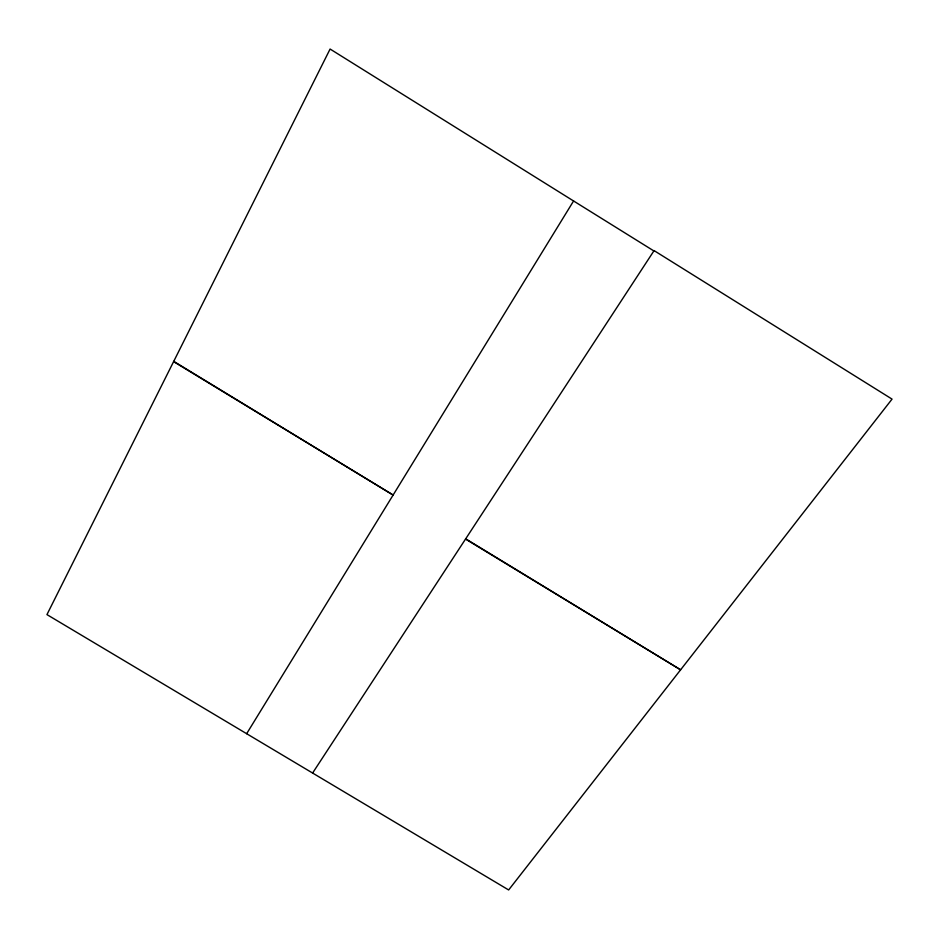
<?xml version="1.0" encoding="UTF-8"?>
<svg xmlns="http://www.w3.org/2000/svg" width="939" height="939" viewBox="0 0 939 939"><rect width="100%" height="100%" fill="white"/><g stroke="black" fill="none" stroke-linecap="round" stroke-linejoin="round"><path stroke-width="1.41" d="M246.652 733.699L573.576 200.981L330.094 49.039L46.95 614.599L508.645 889.961L892.05 399.11L654.084 250.607L312.605 773.032M173.598 361.621L393.112 495.041L173.738 361.339M465.533 539.068L680.611 669.812L465.697 538.81M573.576 200.981L653.873 250.936"/></g></svg>
